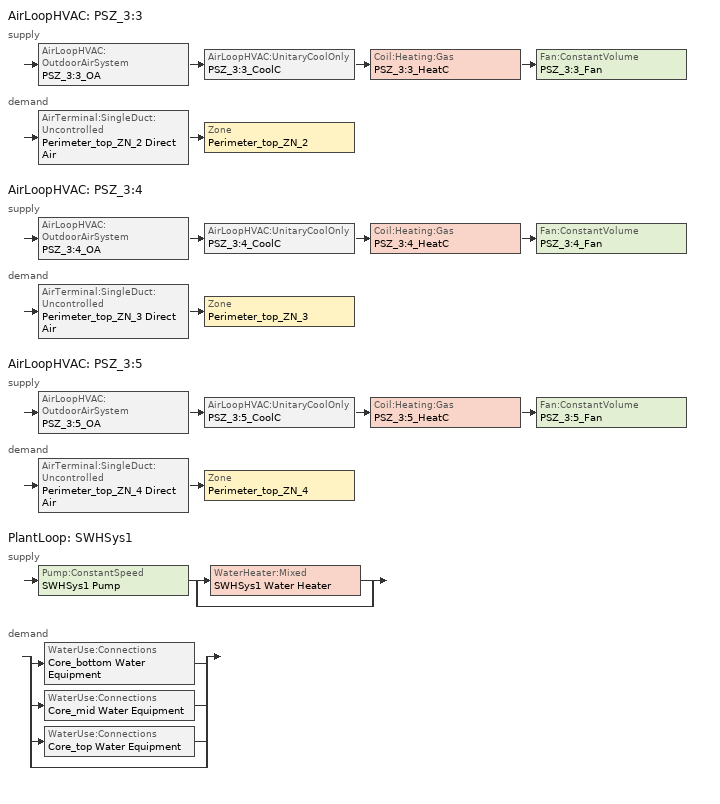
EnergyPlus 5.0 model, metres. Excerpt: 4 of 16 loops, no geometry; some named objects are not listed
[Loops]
AirLoopHVAC 'PSZ_3:3'
 supply: AirLoopHVAC:OutdoorAirSystem 'PSZ_3:3_OA' > AirLoopHVAC:UnitaryCoolOnly 'PSZ_3:3_CoolC' > Coil:Heating:Gas 'PSZ_3:3_HeatC' > Fan:ConstantVolume 'PSZ_3:3_Fan'
 demand: AirTerminal:SingleDuct:Uncontrolled 'Perimeter_top_ZN_2 Direct Air' > Zone 'Perimeter_top_ZN_2'
AirLoopHVAC 'PSZ_3:4'
 supply: AirLoopHVAC:OutdoorAirSystem 'PSZ_3:4_OA' > AirLoopHVAC:UnitaryCoolOnly 'PSZ_3:4_CoolC' > Coil:Heating:Gas 'PSZ_3:4_HeatC' > Fan:ConstantVolume 'PSZ_3:4_Fan'
 demand: AirTerminal:SingleDuct:Uncontrolled 'Perimeter_top_ZN_3 Direct Air' > Zone 'Perimeter_top_ZN_3'
AirLoopHVAC 'PSZ_3:5'
 supply: AirLoopHVAC:OutdoorAirSystem 'PSZ_3:5_OA' > AirLoopHVAC:UnitaryCoolOnly 'PSZ_3:5_CoolC' > Coil:Heating:Gas 'PSZ_3:5_HeatC' > Fan:ConstantVolume 'PSZ_3:5_Fan'
 demand: AirTerminal:SingleDuct:Uncontrolled 'Perimeter_top_ZN_4 Direct Air' > Zone 'Perimeter_top_ZN_4'
PlantLoop 'SWHSys1'
 supply: Pump:ConstantSpeed 'SWHSys1 Pump' > split
  | WaterHeater:Mixed 'SWHSys1 Water Heater'
  | bypass
 demand: split
  | WaterUse:Connections 'Core_bottom Water Equipment'
  | WaterUse:Connections 'Core_mid Water Equipment'
  | WaterUse:Connections 'Core_top Water Equipment'
  | bypass
[Fan:ConstantVolume] Availablility Schedule=HVACOperationSchd; Pressure Rise {Pa}=622; Maximum Flow Rate {m3/s}=AUTOSIZE; Motor In Airstream Fraction=1
Name | Fan Efficiency | Motor Efficiency
PSZ_3:3_Fan | 0.546 | 0.84
PSZ_3:4_Fan; PSZ_3:5_Fan | 0.56875 | 0.875
[Coil:Heating:Gas] Availablility Schedule=ALWAYS_ON; Gas Burner Efficiency=0.78; Nominal Capacity {W}=AUTOSIZE
PSZ_3:3_HeatC; PSZ_3:4_HeatC; PSZ_3:5_HeatC
[Coil:Cooling:DX:TwoSpeed] Availability Schedule=ALWAYS_ON; Rated High Speed Total Cooling Capacity {W}=AUTOSIZE; Rated High Speed Sensible Heat Ratio=AUTOSIZE; Rated High Speed COP=3.37693; Rated High Speed Air Flow Rate {m3/s}=AUTOSIZE; Total Cooling Capacity Function of Temperature Curve=Measured_CoolCStandard10Ton_CapFT; Total Cooling Capacity Function of Flow Fraction Curve=Measured_CoolCStandard10Ton_CapFF; Energy Input Ratio Function of Temperature Curve=Measured_CoolCStandard10Ton_EIRFT; Energy Input Ratio Function of Flow Fraction Curve=Measured_CoolCStandard10Ton_EIRFFF; Part Load Fraction Correlation Curve=No_PLR_Degredation; Rated Low Speed Total Cooling Capacity {W}=AUTOSIZE; Rated Low Speed Sensible Heat Ratio=AUTOSIZE; Rated Low Speed COP				Based on measured 13.96 EER without Evap Fan=3.37693; Rated Low Speed Air Flow Rate {m3/s}=AUTOSIZE; Low Speed Total Cooling Capacity Function of Temperature Curve=Measured_LowSpeedCoolCapLSFT; Low Speed Energy Input Ratio Function of Temperature Curve=Measured_LowSpeedCoolEIRLSFT
PSZ_3:3_CoolC DXCoil; PSZ_3:4_CoolC DXCoil; PSZ_3:5_CoolC DXCoil
[AirTerminal:SingleDuct:Uncontrolled] Availability Schedule=ALWAYS_ON; Maximum Air Flow Rate {m3/s}=AUTOSIZE
Perimeter_top_ZN_2 Direct Air; Perimeter_top_ZN_3 Direct Air; Perimeter_top_ZN_4 Direct Air
[Zone equipment]
Perimeter_top_ZN_2: Perimeter_top_ZN_2 Direct Air
Perimeter_top_ZN_3: Perimeter_top_ZN_3 Direct Air
Perimeter_top_ZN_4: Perimeter_top_ZN_4 Direct Air
[Sizing:Zone] Zone Cooling Design Supply Air Temperature {C}=12.8; Zone Heating Design Supply Air Temperature {C}=40; Zone Cooling Design Supply Air Humidity Ratio {kg-H20/kg-air}=0.0085; Zone Heating Design Supply Air Humidity Ratio {kg-H20/kg-air}=0.008; Outdoor Air Method=Flow/Person; Outside Air Flow per Person {(m3/s)/person}=0.0125; Cooling Design Air Flow Method {Flow/Zone | DesignDay | DesignDayWithLimit}=DesignDay; Heating Design Air Flow Method {Flow/Zone | DesignDay}=DesignDay
Perimeter_top_ZN_2; Perimeter_top_ZN_3; Perimeter_top_ZN_4
[ZoneControl:Thermostat] Control Type Schedule=Dual Zone Control Type Sched; Control 1=MdOff DualSPSched
Name | Zone
Perimeter_top_ZN_2 Thermostat | Perimeter_top_ZN_2
Perimeter_top_ZN_3 Thermostat | Perimeter_top_ZN_3
Perimeter_top_ZN_4 Thermostat | Perimeter_top_ZN_4
[ThermostatSetpoint:DualSetpoint]
MdOff DualSPSched: Heating Setpoint Temperature Schedule=HTGSETP_SCH; Cooling Setpoint Temperature Schedule=CLGSETP_SCH
[SetpointManager:SingleZone:Reheat] Control Variable=Temperature; Minimum Supply Air Temperature C=10; Maximum Supply Air Temperature C=50
Name | Control Zone | Setpoint Node or NodeList
SupAirTemp MngrPerimeter_top_ZN_2 | Perimeter_top_ZN_2 | PSZ_3:3 Supply Equipment Outlet Node
SupAirTemp MngrPerimeter_top_ZN_3 | Perimeter_top_ZN_3 | PSZ_3:4 Supply Equipment Outlet Node
SupAirTemp MngrPerimeter_top_ZN_4 | Perimeter_top_ZN_4 | PSZ_3:5 Supply Equipment Outlet Node
[Sizing:System] Type Of Load To Size On=Sensible; Design Outdoor Air Flow Rate {m3/s}=AUTOSIZE; Minimum System Air Flow Ratio=1; Preheat Design Temperature {C}=7; Preheat Design Humidity Ratio {kg-H2O/kg-air}=0.008; Precool Design Temperature {C}=12.8; Precool Design Humidity Ratio {kg-H2O/kg-air}=0.008; Central Cooling Design Supply Air Temperature {C}=12.8; Central Heating Design Supply Air Temperature {C}=40; Sizing Option {Coincident | NonCoincident}=NonCoincident; 100% Outdoor Air in Cooling {Yes | No}=No; 100% Outdoor Air in Heating {Yes | No}=No; Central Cooling Design Supply Air Humidity Ratio {kg-H2O/kg-air}=0.0085; Central Heating Design Supply Air Humidity Ratio {kg-H2O/kg-air}=0.008; Cooling Design Air Flow Method=DesignDay; Heating Design Air Flow Method=DesignDay
PSZ_3:3; PSZ_3:4; PSZ_3:5
[Controller:OutdoorAir] Minimum Outdoor Air Flow Rate {m3/s}=AUTOSIZE; Maximum Outdoor Air Flow Rate {m3/s}=AUTOSIZE; Economizer Control Type=NoEconomizer; Economizer Control Action Type=ModulateFlow; Economizer Maximum Limit Dry-Bulb Temperature {C}=28; Economizer Maximum Limit Enthalpy {J/kg}=64000; Economizer Minimum Limit Dry-Bulb Temperature {C}=-100; Lockout Type=NoLockout; Minimum Limit Type=FixedMinimum; Minimum Outdoor Air Schedule=MinOA_MotorizedDamper_Sched
PSZ_3:3_OA_Controller; PSZ_3:4_OA_Controller; PSZ_3:5_OA_Controller
[AirLoopHVAC] Design Supply Air Flow Rate {m3/s}=AUTOSIZE
PSZ_3:3; PSZ_3:4; PSZ_3:5
[AirLoopHVAC:UnitaryCoolOnly] Availablility Schedule=ALWAYS_ON
Name | Cooling Coil
PSZ_3:3_CoolC | PSZ_3:3_CoolC DXCoil
PSZ_3:4_CoolC | PSZ_3:4_CoolC DXCoil
PSZ_3:5_CoolC | PSZ_3:5_CoolC DXCoil
[SetpointManager:MixedAir]
Name | Control Variable {Temperature} | Control Variable | Setpoint Node or NodeList
PSZ_3:3_CoolC SAT Manager; PSZ_3:4_CoolC SAT Manager; PSZ_3:5_CoolC SAT Manager | Temperature
PSZ_3:3_HeatC MixedAir Manager |  | Temperature | PSZ_3:3_HeatC-PSZ_3:3_FanNode
PSZ_3:3_OAMixed Air Temp Manager |  | Temperature | PSZ_3:3_OA-PSZ_3:3_CoolCNode
PSZ_3:4_HeatC MixedAir Manager |  | Temperature | PSZ_3:4_HeatC-PSZ_3:4_FanNode
PSZ_3:4_OAMixed Air Temp Manager |  | Temperature | PSZ_3:4_OA-PSZ_3:4_CoolCNode
PSZ_3:5_HeatC MixedAir Manager |  | Temperature | PSZ_3:5_HeatC-PSZ_3:5_FanNode
PSZ_3:5_OAMixed Air Temp Manager |  | Temperature | PSZ_3:5_OA-PSZ_3:5_CoolCNode
[WaterHeater:Mixed]
SWHSys1 Water Heater: Tank Volume {m3}=0.3785; Setpoint Temperature Schedule=SWHSys1 Water Heater Setpoint Temperature Schedule Name; Deadband Temperature Difference {deltaC}=2; Maximum Temperature Limit {C}=82.2222; Heater Control Type {Cycle | Modulate}=Cycle; Heater Maximum Capacity {W}=845000; Heater Fuel Type=NATURALGAS; Heater Thermal Efficiency=0.8; Off Cycle Parasitic Fuel Consumption Rate {W}=20; Off Cycle Parasitic Fuel Type=NATURALGAS; Off Cycle Parasitic Heat Fraction To Tank=0.8; On Cycle Parasitic Fuel Type=NATURALGAS; Ambient Temperature Indicator {Schedule | Zone | Outdoors}=SCHEDULE; Ambient Temperature Schedule=SWHSys1 Water Heater Ambient Temperature Schedule Name; Off Cycle Loss Coefficient to Ambient Temperature {W/K}=6; On Cycle Loss Coefficient to Ambient Temperature {W/K}=6; Use Side Effectiveness=1; Source Side Effectiveness=1; Use Side Design Flow Rate=AUTOSIZE; Source Side Design Flow Rate=AUTOSIZE; Indirect Water Heater Recovery Time=1.5
[WaterUse:Equipment] Peak Flow Rate {m3/s}=1.04e-05; Flow Rate Fraction Schedule=BLDG_SWH_SCH; Target Temperature Schedule=Water Equipment Temp Sched; Hot Water Supply Temperature Schedule Name  {C}=Water Equipment Hot Supply Temp Sched; Sensible Fraction Schedule=Water Equipment Sensible fract sched; Latent Fraction Schedule=Water Equipment Latent fract sched
Name | Zone
Core_bottom Water Equipment | Core_bottom
Core_mid Water Equipment | Core_mid
Core_top Water Equipment | Core_top
[Pump:ConstantSpeed]
SWHSys1 Pump: Rated Flow Rate {m3/s}=AUTOSIZE; Rated Pump Head {Pa} [179352 Pa = 60 ft]=179352; Rated Power Consumption {W}=AUTOSIZE; Motor Efficiency=0.85; Fraction of Motor Inefficiencies to Fluid Stream=0; Pump Control Type {Continuous | Intermittent}=Intermittent
[PlantEquipmentList]
SWHSys1 Equipment List: SWHSys1 Water Heater
[Sizing:Plant]
SWHSys1: Loop Type {COOLING | HEATING}=Heating; Design Loop Exit Temperature {C}=60; Design Loop Temperature Difference {C}=5
[SetpointManager:Scheduled]
SWHSys1 Loop Setpoint Manager: Control Variable {TEMP}=Temperature; Schedule=SWHSys1-Loop-Temp-Schedule; Setpoint Node=SWHSys1 Supply Outlet Node
[PlantEquipmentOperationSchemes]
SWHSys1 Loop Operation Scheme List: Control Scheme 1 Object Type {*******}=PlantEquipmentOperation:HeatingLoad; Control Scheme 1=SWHSys1 Operation Scheme; Control Scheme 1 Schedule=ALWAYS_ON
[PlantEquipmentOperation:HeatingLoad]
SWHSys1 Operation Scheme: Load Range 1 Lower Limit {W}=0; Load Range 1 Upper Limit {W}=1000000000000000; Priority Control 1 Equipment List=SWHSys1 Equipment List
[PlantLoop]
SWHSys1: Fluid Type {WATER}=Water; Loop Equipment Operation Scheme=SWHSys1 Loop Operation Scheme List; Maximum Loop Temperature {C}=60; Minimum Loop Temperature {C}=10; Maximum Loop Flow Rate {m3/s}=AUTOSIZE; Minimum Loop Flow Rate {m3/s}=0; Loop Volume {m3}=AUTOSIZE; Load Distribution Scheme {OPTIMAL | SEQUENTIAL}=Optimal
[WaterUse:Connections]
Name | Water Use Equipment 1
Core_bottom Water Equipment | Core_bottom Water Equipment
Core_mid Water Equipment | Core_mid Water Equipment
Core_top Water Equipment | Core_top Water Equipment
[Schedule:Compact]
ALWAYS_ON: Through: 12/31, For: AllDays, Until: 24:00, 1
Dual Zone Control Type Sched: Through: 12/31, For: AllDays, Until: 24:00, 4
CLGSETP_SCH: Through: 12/31, For: Weekdays SummerDesignDay, Until: 06:00, 26.7, Until: 22:00, 24, Until: 24:00, 26.7, For: Saturday, Until: 06:00, 26.7, Until: 18:00, 24, Until: 24:00, 26.7, For WinterDesignDay, Until: 24:00, 26.7, For: AllOtherDays, Until: 24:00, 26.7
HTGSETP_SCH: Through: 12/31, For: Weekdays, Until: 06:00, 15.6, Until: 22:00, 21, Until: 24:00, 15.6, For SummerDesignDay, Until: 24:00, 15.6, For: Saturday, Until: 06:00, 15.6, Until: 18:00, 21, Until: 24:00, 15.6, For: WinterDesignDay, Until: 24:00, 21, For: AllOtherDays, Until: 24:00, 15.6
HVACOperationSchd: Through: 12/31, For: Weekdays SummerDesignDay, Until: 06:00, 0, Until: 22:00, 1, Until: 24:00, 0, For: Saturday WinterDesignDay, Until: 06:00, 0, Until: 18:00, 1, Until: 24:00, 0, For: AllOtherDays, Until: 24:00, 0
MinOA_MotorizedDamper_Sched: Through: 12/31, For: Weekdays SummerDesignDay, Until: 07:00, 0, Until: 22:00, 1, Until: 24:00, 0, For: Saturday WinterDesignDay, Until: 07:00, 0, Until: 18:00, 1, Until: 24:00, 0, For: AllOtherDays, Until: 24:00, 0
BLDG_SWH_SCH: Through: 12/31, For: Weekdays SummerDesignDay, Until: 05:00, 0.05, Until: 06:00, 0.08, Until: 07:00, 0.07, Until: 08:00, 0.19, Until: 09:00, 0.35, Until: 10:00, 0.38, Until: 11:00, 0.39, Until: 12:00, 0.47, Until: 13:00, 0.57, Until: 14:00, 0.54, Until: 15:00, 0.34, Until: 16:00, 0.33, Until: 17:00, 0.44, Until: 18:00, 0.26, Until: 19:00, 0.21, Until: 20:00, 0.15, Until: 21:00, 0.17, Until: 22:00, 0.08, Until: 24:00, 0.05, For: Saturday WinterDesignDay, Until: 05:00, 0.05, Until: 06:00, 0.08, Until: 07:00, 0.07, Until: 08:00, 0.11, Until: 09:00, 0.15, Until: 10:00, 0.21, Until: 11:00, 0.19, Until: 12:00, 0.23, Until: 13:00, 0.2, Until: 14:00, 0.19, Until: 15:00, 0.15, Until: 16:00, 0.13, Until: 17:00, 0.14, Until: 21:00, 0.07, Until: 22:00, 0.09, Until: 24:00, 0.05, For: Sunday Holidays AllOtherDays, Until: 05:00, 0.04, Until: 06:00, 0.07, Until: 11:00, 0.04, Until: 13:00, 0.06, Until: 14:00, 0.09, Until: 15:00, 0.06, Until: 21:00, 0.04, Until: 22:00, 0.07, Until: 24:00, 0.04
Water Equipment Latent fract sched: Through: 12/31, For: AllDays, Until: 24:00, 0.05
Water Equipment Sensible fract sched: Through: 12/31, For: AllDays, Until: 24:00, 0.2
Water Equipment Hot Supply Temp Sched; Water Equipment Temp Sched: Through: 12/31, For: AllDays, Until: 24:00, 43.3
SWHSys1 Water Heater Ambient Temperature Schedule Name: Through: 12/31, For: AllDays, Until: 24:00, 22
SWHSys1 Water Heater Setpoint Temperature Schedule Name; SWHSys1-Loop-Temp-Schedule: Through: 12/31, For: AllDays, Until: 24:00, 60
[Curve:Biquadratic] Minimum Value of wb 	[52°F = 20% extrapolation (~5°F) below 57°F lowest measurement]=11.1; Maximum Value of wb  [85°F = 20% extrapolation (~5°F) above 80°F highest measurement]=29.4; Minimum Value of edb [50°F = 20% extrapolation (~10°F) below 60°F lowest measurement]=10; Maximum Value of edb	[122.5°F = 20% extrapolation (~10°F) above 112.5°F highest measurement]=50.3
Name | Coefficient1 Constant | Coefficient2 wb | Coefficient3 wb**2 | Coefficient4 edb | Coefficient5 edb**2 | Coefficient6 wb*edb
Measured_LowSpeedCoolCapLSFT | 0.4136 | 0.03105 | 0 | 0.006952 | -0.0002128 | 0
Measured_CoolCStandard10Ton_CapFT | 0.52357 | 0.03478 | 0 | -0.001915 | -0.00010838 | 0
Measured_LowSpeedCoolEIRLSFT | 1.1389 | -0.04518 | 0.0014298 | 0.006044 | 0.0006745 | -0.0012325
Measured_CoolCStandard10Ton_EIRFT | 0.9847 | -0.04285 | 0.0013562 | 0.009934 | 0.0006398 | -0.001169
[Curve:Quadratic]
Name | Coefficient1 Constant | Coefficient2 ff | Coefficient3 ff**2 | Minimum Value of ff [0.776 = 10% extrapolation of 300 cfm/ton / 370 cfm/ton (ARI)] | Maximum Value of ff [1.197 = 10% extrapolation of 430 cfm/ton / 370 cfm/ton (ARI)] | Coefficient2 x | Coefficient3 x**2 | Minimum Value of x | Maximum Value of x
Measured_CoolCStandard10Ton_CapFF | 0.7685 | 0.2315 | 0 | 0.776 | 1.197
Measured_CoolCStandard10Ton_EIRFFF | 1.192 | -0.1917 | 0 | 0.776 | 1.197
No_PLR_Degredation | 1 |  |  |  |  | 0 | 0 | 0 | 1
